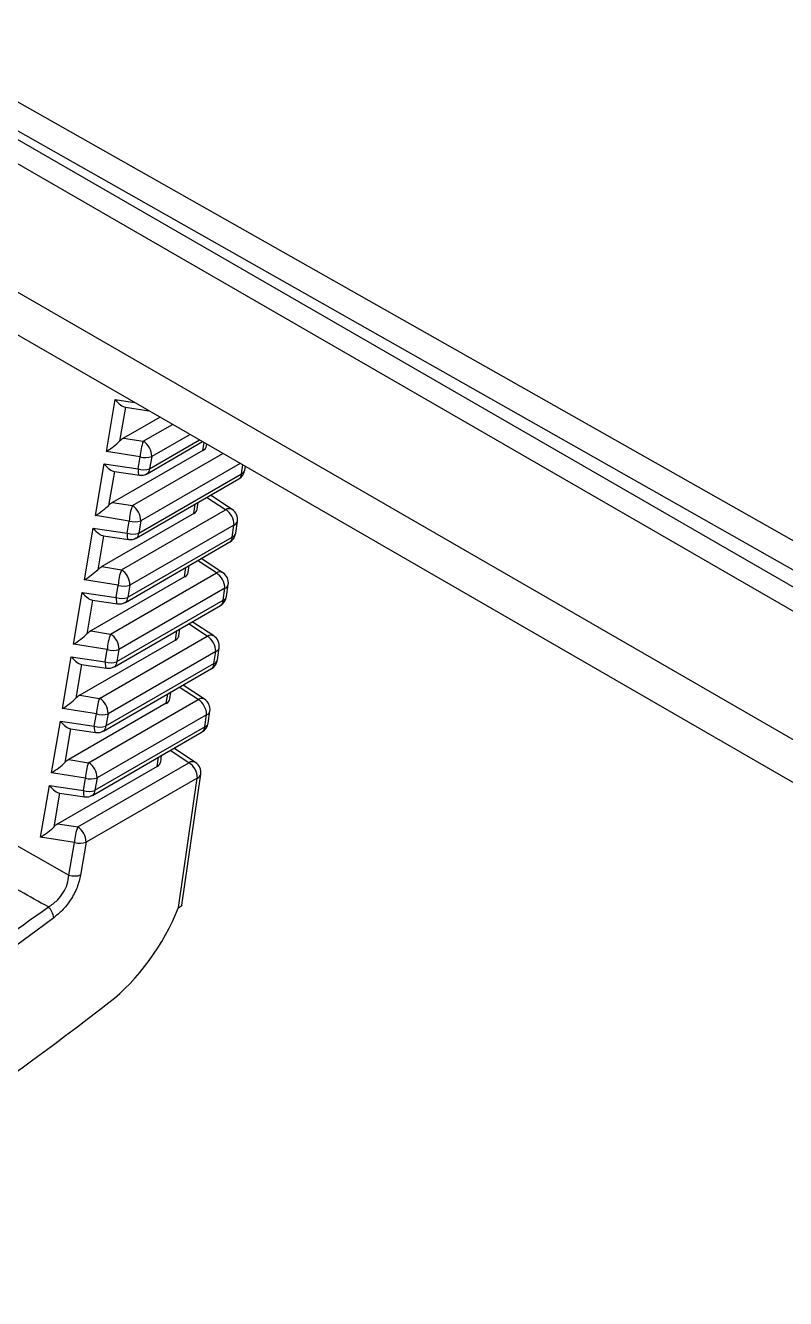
# Model space of a CAD drawing. Extents: x 11 to 120, y 2 to 94.
# Drawn here: x 22.577 to 23.205, y 70.063 to 71.116 of the extents above; entities that cross this region are included whole.
import ezdxf

# ---------------------------------------------------------------- set-up
doc = ezdxf.new("R2010")
doc.units = 0
doc.header["$MEASUREMENT"] = 0
doc.layers.add('OBJECT', color=7, linetype='CONTINUOUS')

msp = doc.modelspace()

# ---------------------------------------------------------------- linework, layer by layer
at = {"layer": 'OBJECT'}
for p, q in [((22.5389, 71.0395), (25.3101, 69.4397)), ((25.3194, 69.4144), (22.5494, 71.0135)), ((22.4457, 70.9672), (25.3156, 69.3104)), ((22.413, 70.9507), (25.3367, 69.2629)), ((22.6434, 70.7637), (22.6506, 70.8066)), ((22.6506, 70.8066), (22.6668, 70.8042)), ((22.6591, 70.8003), (22.6544, 70.7722)), ((22.6591, 70.8003), (22.6785, 70.7974)), ((22.6878, 70.7921), (22.6576, 70.7747)), ((22.6739, 70.7721), (22.6982, 70.7861)), ((22.6576, 70.7747), (22.6739, 70.7721)), ((22.6772, 70.7453), (22.723, 70.7718)), ((22.6792, 70.7494), (22.7204, 70.7732)), ((22.7126, 70.7777), (22.6809, 70.7594)), ((22.7232, 70.7646), (22.7242, 70.7711)), ((22.7261, 70.7682), (22.7264, 70.7698)), ((22.6713, 70.7593), (22.6434, 70.7637)), ((22.7232, 70.7646), (22.6486, 70.7215)), ((22.6649, 70.7189), (22.7397, 70.7621)), ((22.6696, 70.7493), (22.6713, 70.7593)), ((22.6809, 70.7594), (22.6792, 70.7494)), ((22.6343, 70.7106), (22.6416, 70.7534)), ((22.6416, 70.7534), (22.6696, 70.7493)), ((22.6501, 70.7471), (22.6453, 70.719)), ((22.65, 70.7471), (22.6707, 70.7441)), ((22.7541, 70.7538), (22.6719, 70.7063)), ((22.7551, 70.7453), (22.7561, 70.7526)), ((22.7579, 70.7483), (22.7583, 70.7513)), ((22.6681, 70.6921), (22.753, 70.7411)), ((22.6702, 70.6962), (22.7551, 70.7453)), ((22.7419, 70.7155), (22.7263, 70.7257)), ((22.7473, 70.7157), (22.7294, 70.7275)), ((22.6486, 70.7215), (22.6649, 70.7189)), ((22.6558, 70.6658), (22.7419, 70.7155)), ((22.7156, 70.7123), (22.7168, 70.7202)), ((22.7186, 70.7159), (22.7194, 70.7217)), ((22.6623, 70.7061), (22.6343, 70.7106)), ((22.7156, 70.7123), (22.6396, 70.6684)), ((22.6606, 70.6961), (22.6623, 70.7061)), ((22.6719, 70.7063), (22.6702, 70.6962)), ((22.7503, 70.696), (22.7518, 70.7059)), ((22.6253, 70.6574), (22.6325, 70.7002)), ((22.6325, 70.7002), (22.6606, 70.6961)), ((22.641, 70.6939), (22.6363, 70.6659)), ((22.641, 70.6939), (22.6617, 70.6909)), ((22.7489, 70.7028), (22.6628, 70.6531)), ((22.7475, 70.6929), (22.7489, 70.7028)), ((22.6591, 70.6389), (22.7454, 70.6888)), ((22.6611, 70.6431), (22.7475, 70.6929)), ((22.7344, 70.6632), (22.7188, 70.6734)), ((22.7398, 70.6634), (22.7218, 70.6751)), ((22.6396, 70.6684), (22.6558, 70.6658)), ((22.6468, 70.6126), (22.7344, 70.6632)), ((22.7081, 70.66), (22.7092, 70.6678)), ((22.711, 70.6636), (22.7118, 70.6694)), ((22.6532, 70.653), (22.6253, 70.6574)), ((22.7081, 70.66), (22.6305, 70.6152)), ((22.6515, 70.6429), (22.6532, 70.653)), ((22.6628, 70.6531), (22.6611, 70.6431)), ((22.7427, 70.6436), (22.7442, 70.6536)), ((22.6162, 70.6043), (22.6235, 70.647)), ((22.6235, 70.647), (22.6515, 70.6429)), ((22.7414, 70.6505), (22.6538, 70.6)), ((22.7399, 70.6406), (22.7414, 70.6505)), ((22.632, 70.6407), (22.6272, 70.6127)), ((22.6319, 70.6407), (22.6526, 70.6377)), ((22.65, 70.5857), (22.7378, 70.6364)), ((22.6521, 70.5899), (22.7399, 70.6406)), ((22.7268, 70.6109), (22.7112, 70.621)), ((22.7322, 70.6111), (22.7143, 70.6228)), ((22.6305, 70.6152), (22.6468, 70.6126)), ((22.6378, 70.5595), (22.7268, 70.6109)), ((22.7005, 70.6077), (22.7016, 70.6155)), ((22.7034, 70.6113), (22.7042, 70.617)), ((22.6442, 70.5998), (22.6162, 70.6043)), ((22.7005, 70.6077), (22.6215, 70.5621)), ((22.6425, 70.5897), (22.6442, 70.5998)), ((22.6538, 70.6), (22.6521, 70.5899)), ((22.7352, 70.5913), (22.7366, 70.6013)), ((22.6072, 70.5511), (22.6144, 70.5938)), ((22.6144, 70.5938), (22.6425, 70.5897)), ((22.7338, 70.5982), (22.6448, 70.5468)), ((22.7323, 70.5882), (22.7338, 70.5982)), ((22.6229, 70.5875), (22.6182, 70.5596)), ((22.6229, 70.5875), (22.6436, 70.5845)), ((22.641, 70.5325), (22.7303, 70.5841)), ((22.643, 70.5367), (22.7323, 70.5882)), ((22.7192, 70.5586), (22.7037, 70.5687)), ((22.7246, 70.5588), (22.7068, 70.5705)), ((22.6215, 70.5621), (22.6378, 70.5595)), ((22.6287, 70.5063), (22.7192, 70.5586)), ((22.6929, 70.5554), (22.6941, 70.5631)), ((22.6958, 70.559), (22.6967, 70.5647)), ((22.6352, 70.5467), (22.6072, 70.5511)), ((22.6929, 70.5554), (22.6124, 70.5089)), ((22.6334, 70.5365), (22.6352, 70.5467)), ((22.6448, 70.5468), (22.643, 70.5367)), ((22.7276, 70.5389), (22.729, 70.549)), ((22.5981, 70.498), (22.6054, 70.5406)), ((22.6054, 70.5406), (22.6334, 70.5365)), ((22.7262, 70.5459), (22.6357, 70.4937)), ((22.7247, 70.5359), (22.7262, 70.5459)), ((22.6139, 70.5343), (22.6092, 70.5064)), ((22.6138, 70.5343), (22.6345, 70.5313)), ((22.6319, 70.4793), (22.7227, 70.5317)), ((22.634, 70.4835), (22.7247, 70.5359)), ((22.7116, 70.5063), (22.6962, 70.5164)), ((22.717, 70.5065), (22.6992, 70.5182)), ((22.6124, 70.5089), (22.6287, 70.5063)), ((22.6197, 70.4532), (22.7116, 70.5063)), ((22.6854, 70.5031), (22.6865, 70.5108)), ((22.6883, 70.5067), (22.6891, 70.5123)), ((22.6261, 70.4935), (22.5981, 70.498)), ((22.6854, 70.5031), (22.6034, 70.4558)), ((22.7058, 70.3886), (22.7215, 70.4967)), ((22.5891, 70.4448), (22.5963, 70.4874)), ((22.5963, 70.4874), (22.6244, 70.4833)), ((22.6244, 70.4833), (22.6261, 70.4935)), ((22.7186, 70.4936), (22.6267, 70.4406)), ((22.6357, 70.4937), (22.634, 70.4835)), ((22.7031, 70.3865), (22.7186, 70.4936)), ((22.5011, 70.4764), (22.6125, 70.4133)), ((22.6048, 70.4811), (22.6001, 70.4533)), ((22.6048, 70.4811), (22.6255, 70.4781)), ((22.6034, 70.4558), (22.6197, 70.4532)), ((22.6171, 70.4404), (22.5891, 70.4448)), ((22.6125, 70.4133), (22.6171, 70.4404)), ((22.6267, 70.4406), (22.6221, 70.4134))]:
    msp.add_line(p, q, dxfattribs=at)
at = {"layer": 'OBJECT', "flags": 128}
for points in [[(20.973, 71.9571), (21.1376, 71.8639), (21.8428, 71.4646), (24.3174, 70.0637)], [(21.0338, 71.8994), (21.7015, 71.521), (24.3426, 70.0247)], [(22.6696, 70.7493), (22.6696, 70.7476), (22.6698, 70.7461), (22.67, 70.745), (22.6703, 70.7443), (22.6707, 70.7441), (22.6707, 70.7441)], [(22.6606, 70.6961), (22.6606, 70.6944), (22.6607, 70.6929), (22.6609, 70.6918), (22.6613, 70.6911), (22.6617, 70.6909), (22.6617, 70.6909)], [(22.6515, 70.6429), (22.6515, 70.6412), (22.6517, 70.6397), (22.6519, 70.6386), (22.6522, 70.6379), (22.6526, 70.6377), (22.6526, 70.6377)], [(22.6425, 70.5897), (22.6425, 70.588), (22.6426, 70.5865), (22.6428, 70.5854), (22.6432, 70.5847), (22.6436, 70.5845), (22.6436, 70.5845)], [(22.6334, 70.5365), (22.6334, 70.5348), (22.6336, 70.5333), (22.6338, 70.5322), (22.6341, 70.5315), (22.6345, 70.5313), (22.6345, 70.5313)], [(22.6244, 70.4833), (22.6244, 70.4816), (22.6245, 70.4801), (22.6247, 70.479), (22.6251, 70.4783), (22.6255, 70.4781), (22.6255, 70.4781)]]:
    msp.add_lwpolyline(points, dxfattribs=at)
at = {"layer": 'OBJECT'}
for centre, radius, start, end in [((22.7105, 70.758), 0.0392, 158.9144, 178.1156), ((22.6657, 70.7593), 0.0152, 0.7144, 57.2529), ((22.6758, 70.7746), 0.016, 253.6116, 288.5533), ((22.6741, 70.7646), 0.016, 253.6124, 288.5534), ((22.6744, 70.7492), 0.0048, 304.7417, 2.4677), ((22.748, 70.7498), 0.01, 299.9973, 351.7621), ((22.7537, 70.7493), 0.00428, 288.0401, 346.5776), ((22.6722, 70.754), 0.01, 261.7038, 299.9973), ((22.7503, 70.745), 0.0048, 304.731, 2.4702), ((22.7015, 70.7048), 0.0392, 158.9158, 178.114), ((22.6566, 70.7061), 0.0153, 0.7156, 57.2499), ((22.7448, 70.711), 0.00534, 62.1114, 122.9848), ((22.7337, 70.7027), 0.0153, 0.7156, 57.2499), ((22.7419, 70.7073), 0.01, 351.7621, 56.8281), ((22.6668, 70.7215), 0.016, 253.606, 288.5534), ((22.7476, 70.7069), 0.00428, 288.0402, 346.5775), ((22.6651, 70.7114), 0.016, 253.6064, 288.553), ((22.6654, 70.696), 0.0048, 304.731, 2.4702), ((22.7404, 70.6974), 0.01, 299.9973, 351.7621), ((22.7462, 70.697), 0.00428, 288.0438, 346.5828), ((22.6631, 70.7008), 0.01, 261.7038, 299.9973), ((22.7427, 70.6927), 0.0048, 304.7346, 2.4695), ((22.6924, 70.6517), 0.0392, 158.9158, 178.114), ((22.6476, 70.653), 0.0153, 0.7156, 57.2499), ((22.7373, 70.6587), 0.00534, 62.106, 123.0003), ((22.7261, 70.6503), 0.0153, 0.7152, 57.2521), ((22.7343, 70.655), 0.01, 351.7621, 56.8281), ((22.6578, 70.6683), 0.016, 253.6059, 288.5535), ((22.74, 70.6546), 0.00428, 288.0308, 346.5869), ((22.656, 70.6582), 0.016, 253.6067, 288.5535), ((22.6563, 70.6428), 0.0048, 304.7346, 2.4695), ((22.7328, 70.6451), 0.01, 299.9973, 351.7621), ((22.7386, 70.6446), 0.00428, 288.047, 346.5764), ((22.6541, 70.6476), 0.01, 261.7038, 299.9973), ((22.7351, 70.6403), 0.0048, 304.7323, 2.4719), ((22.6834, 70.5985), 0.0392, 158.9142, 178.1155), ((22.6386, 70.5998), 0.0153, 0.7152, 57.2521), ((22.7297, 70.6064), 0.00534, 62.1045, 122.9914), ((22.7185, 70.598), 0.0153, 0.7156, 57.2499), ((22.7267, 70.6027), 0.01, 351.7621, 56.8281), ((22.6487, 70.6152), 0.016, 253.6116, 288.5535), ((22.7325, 70.6023), 0.00428, 288.0469, 346.5797), ((22.647, 70.605), 0.016, 253.6117, 288.5484), ((22.6473, 70.5896), 0.0048, 304.7323, 2.4719), ((22.7253, 70.5927), 0.01, 299.9973, 351.7621), ((22.731, 70.5923), 0.00428, 288.0359, 346.5818), ((22.645, 70.5944), 0.01, 261.7038, 299.9973), ((22.7275, 70.588), 0.0048, 304.7462, 2.4633), ((22.6744, 70.5454), 0.0392, 158.9158, 178.114), ((22.6295, 70.5467), 0.0153, 0.7156, 57.2499), ((22.7221, 70.5541), 0.00534, 62.1108, 122.9851), ((22.711, 70.5457), 0.0153, 0.7156, 57.2499), ((22.7191, 70.5504), 0.01, 351.7621, 56.8281), ((22.6397, 70.562), 0.016, 253.6062, 288.5532), ((22.7249, 70.55), 0.00428, 288.0404, 346.5773), ((22.6379, 70.5518), 0.016, 253.612, 288.5531), ((22.6382, 70.5364), 0.0048, 304.7462, 2.4633), ((22.7177, 70.5404), 0.01, 299.9973, 351.7621), ((22.7234, 70.5399), 0.00428, 288.0372, 346.5805), ((22.636, 70.5412), 0.01, 261.7038, 299.9973), ((22.7199, 70.5356), 0.0048, 304.7318, 2.4724), ((22.6653, 70.4922), 0.0392, 158.9164, 178.1133), ((22.6205, 70.4935), 0.0153, 0.7156, 57.2499), ((22.7145, 70.5018), 0.00534, 62.0877, 123.0082), ((22.7034, 70.4934), 0.0153, 0.7133, 57.2522), ((22.7116, 70.4981), 0.01, 351.7621, 56.8281), ((22.7173, 70.4977), 0.00428, 288.0471, 346.5795), ((22.6289, 70.4986), 0.016, 253.6026, 288.5576), ((22.6306, 70.5089), 0.016, 253.6021, 288.5573), ((22.6292, 70.4832), 0.0048, 304.7318, 2.4724), ((22.6269, 70.488), 0.01, 261.7038, 299.9973), ((22.6563, 70.4391), 0.0392, 158.9142, 178.1155), ((22.6114, 70.4404), 0.0153, 0.7133, 57.2522), ((22.6216, 70.4557), 0.016, 253.6112, 288.5482), ((22.617, 70.4286), 0.016, 253.6064, 288.5538), ((22.5833, 70.3752), 0.017, 9.7656, 43.914)]:
    msp.add_arc(centre, radius, start, end, dxfattribs=at)
for centre, major_axis, ratio, start_param, end_param in [((22.6532, 70.8112), (-0.0077, 0.0106), 0.37214, 1.74648, 2.800892), ((22.6459, 70.7684), (0.0114, 0.0082), 0.177132, 4.362399, 5.416811), ((22.6571, 70.7666), (0.00685, 0.00862), 0.521027, 0.922949, 1.32921), ((22.7161, 70.7687), (0.0101, 0), 0.579269, 5.498575, 6.20079), ((22.6441, 70.758), (-0.0077, 0.0106), 0.37214, 1.74648, 2.800892), ((22.6369, 70.7153), (0.0114, 0.0082), 0.177132, 4.362399, 5.416811), ((22.648, 70.7135), (0.00685, 0.00862), 0.521027, 0.922949, 1.32921), ((22.7085, 70.7164), (0.0101, 0), 0.579269, 5.498575, 6.20079), ((22.6351, 70.7048), (-0.0077, 0.0106), 0.37214, 1.74648, 2.800892), ((22.6278, 70.6621), (0.0114, 0.0082), 0.177132, 4.362399, 5.416811), ((22.639, 70.6603), (0.00685, 0.00862), 0.521027, 0.922949, 1.32921), ((22.701, 70.6641), (0.0101, 0), 0.579269, 5.498575, 6.20079), ((22.626, 70.6516), (-0.0077, 0.0106), 0.37214, 1.74648, 2.800892), ((22.6188, 70.609), (0.0114, 0.0082), 0.177132, 4.362399, 5.416811), ((22.63, 70.6072), (0.00685, 0.00862), 0.521027, 0.922949, 1.32921), ((22.6934, 70.6118), (0.0101, 0), 0.579269, 5.498575, 6.20079), ((22.617, 70.5984), (-0.0077, 0.0106), 0.37214, 1.74648, 2.800892), ((22.6097, 70.5558), (0.0114, 0.0082), 0.177132, 4.362399, 5.416811), ((22.6209, 70.554), (0.00685, 0.00862), 0.521027, 0.922949, 1.32921), ((22.6858, 70.5595), (0.0101, 0), 0.579269, 5.498575, 6.20079), ((22.6079, 70.5452), (-0.0077, 0.0106), 0.37214, 1.74648, 2.800892), ((22.6007, 70.5027), (0.0114, 0.0082), 0.177132, 4.362399, 5.416811), ((22.6119, 70.5009), (0.00685, 0.00862), 0.521027, 0.922949, 1.32921), ((22.6782, 70.5072), (0.0101, 0), 0.579269, 5.498575, 6.20079), ((22.5989, 70.492), (-0.0077, 0.0106), 0.37214, 1.74648, 2.800892), ((22.5917, 70.4495), (0.0114, 0.0082), 0.177132, 4.362399, 5.416811), ((22.6028, 70.4477), (0.00685, 0.00862), 0.521027, 0.922949, 1.32921), ((22.444, 71.9467), (1.1655, 1.8319), 0.546187, 3.795705, 4.104734), ((22.6355, 70.3858), (0.0591, 0.0928), 0.546175, 4.132403, 5.053937), ((22.4415, 71.8941), (1.2039, 1.8907), 0.546175, 3.768895, 4.132403)]:
    msp.add_ellipse(centre, major_axis=major_axis, ratio=ratio, start_param=start_param, end_param=end_param, dxfattribs=at)
for points, knots in [([(22.5955, 70.387), (22.5799, 70.3957), (22.5432, 70.4162), (22.5065, 70.437), (22.4853, 70.4489)], [0, 0, 0, 0, 0.422662, 1, 1, 1, 1]), ([(22.5955, 70.387), (22.5981, 70.3887), (22.6026, 70.3918), (22.608, 70.3987), (22.6115, 70.406), (22.6121, 70.4108), (22.6125, 70.4133)], [0, 0, 0, 0, 0.295332, 0.524714, 0.754462, 1, 1, 1, 1]), ([(22.6221, 70.4134), (22.6213, 70.41), (22.6197, 70.4032), (22.6141, 70.3928), (22.6073, 70.3841), (22.6023, 70.38), (22.6, 70.3781)], [0, 0, 0, 0, 0.261885, 0.524406, 0.776422, 1, 1, 1, 1]), ([(22.7057, 70.3886), (22.7057, 70.3884), (22.7056, 70.3876), (22.7046, 70.3869), (22.7036, 70.3866), (22.7032, 70.3865), (22.7031, 70.3865)], [0, 0, 0, 0, 0.270177, 0.749384, 0.969665, 1, 1, 1, 1]), ([(22.1253, 70.1156), (22.1299, 70.1174), (22.153, 70.1269), (22.2305, 70.1608), (22.309, 70.2014), (22.3877, 70.2473), (22.4665, 70.2948), (22.5404, 70.3477), (22.5955, 70.387)], [0, 0, 0, 0, 0.029967, 0.149857, 0.5, 0.529967, 0.649857, 1, 1, 1, 1])]:
    msp.add_open_spline(points, degree=3, knots=knots, dxfattribs=at)

doc.saveas('drawing.dxf')
